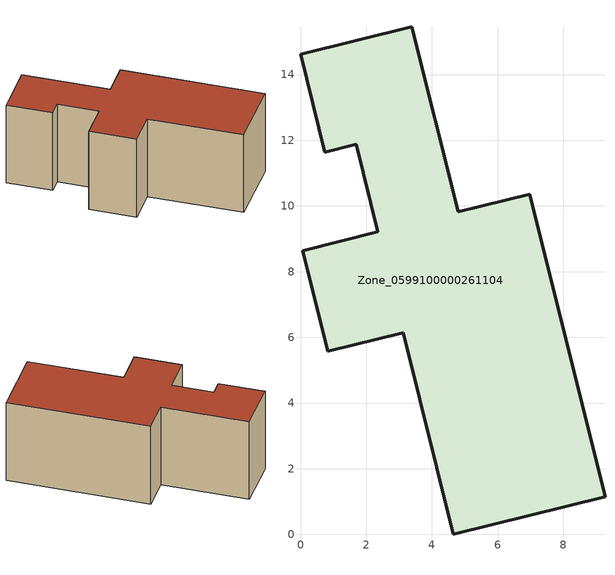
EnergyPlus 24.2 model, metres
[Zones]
Zone_0599100000261104
 floor ground (C_G): 6.98,10.36 9.27,1.15 4.65,0 3.12,6.14 0.83,5.57 0.07,8.64 2.35,9.21 1.69,11.88 0.74,11.64 0,14.62 3.39,15.46 4.8,9.82 z0
 wall outside (C_F): 0.83,5.57 3.12,6.14 4.65,0 9.27,1.15 6.98,10.36 4.8,9.82 3.39,15.46 0,14.62 0.74,11.64 1.69,11.88 2.35,9.21 0.07,8.64 0.83,5.57 z0:5.92
 roof outside (C_R): 2.35,9.21 0.07,8.64 0.83,5.57 3.12,6.14 4.65,0 9.27,1.15 6.98,10.36 4.8,9.82 3.39,15.46 0,14.62 0.74,11.64 1.69,11.88 z5.92
[BUILDING]
Pand.0599100000261104: North Axis=0; Terrain=City; Loads Convergence Tolerance Value=0.04; Temperature Convergence Tolerance Value=0.4; Solar Distribution=FullExterior; Maximum Number of Warmup Days=25; Minimum Number of Warmup Days=1
[Site:Location]
Rotterdam.The.Hague.AP_ZH_NLD Design_Conditions: Latitude=51.96; Longitude=4.45; Time Zone=1; Elevation=-4.5
[SITE:GROUNDTEMPERATURE:BUILDINGSURFACE]
18, 18, 18, 18, 18, 18, 18, 18, 18, 18, 18, 18
[MATERIAL] Thermal Absorptance=0.9; Solar Absorptance=0.7; Visible Absorptance=0.7
Name | Roughness | Thickness | Conductivity | Density | Specific Heat
G.TI.1965-1974 | MediumSmooth | 0.15 | 0.882353 | 540 | 1210
F.TI.1965-1974 | Rough | 0.3 | 0.697674 | 1920 | 840
R.TI.1965-1974 | MediumRough | 0.2 | 0.232558 | 1500 | 1000
[CONSTRUCTION]
C_G: G.TI.1965-1974
C_F: F.TI.1965-1974
C_R: R.TI.1965-1974
[ZONE]
Zone_0599100000261104: Type=1; Multiplier=1; Ceiling Height=Autocalculate; Volume=Autocalculate; Floor Area=autocalculate; Part of Total Floor Area=Yes
[ZONEINFILTRATION:DESIGNFLOWRATE]
Infil_Zone_0599100000261104: Zone or ZoneList or Space or SpaceList=Zone_0599100000261104; Schedule=AlwaysOn; Design Flow Rate Calculation Method=Flow/Area; Flow Rate per Floor Area=0.003; Constant Term Coefficient=1; Temperature Term Coefficient=0; Velocity Term Coefficient=0; Velocity Squared Term Coefficient=0
[HVACTEMPLATE:ZONE:IDEALLOADSAIRSYSTEM]
Zone_0599100000261104: Maximum Heating Supply Air Temperature=50; Minimum Cooling Supply Air Temperature=13; Maximum Heating Supply Air Humidity Ratio=0.0156; Minimum Cooling Supply Air Humidity Ratio=0.0077; Heating Limit=NoLimit; Cooling Limit=NoLimit; Dehumidification Control Type=ConstantSensibleHeatRatio; Cooling Sensible Heat Ratio=0.7; Dehumidification Setpoint=60; Humidification Control Type=None; Humidification Setpoint=30; Outdoor Air Method=None; Outdoor Air Flow Rate per Person=0.00944; Outdoor Air Flow Rate per Zone Floor Area=0; Outdoor Air Flow Rate per Zone=0; Demand Controlled Ventilation Type=None; Outdoor Air Economizer Type=NoEconomizer; Heat Recovery Type=None; Sensible Heat Recovery Effectiveness=0.7; Latent Heat Recovery Effectiveness=0.65
[ZONECONTROL:THERMOSTAT]
ThermostatControl_Zone_0599100000261104: Zone or ZoneList=Zone_0599100000261104; Control Type Schedule=DualSetpointControlType; Control 1=Thermostat_Zone_0599100000261104; Temperature Difference Between Cutout And Setpoint=0
[THERMOSTATSETPOINT:DUALSETPOINT]
Thermostat_Zone_0599100000261104: Heating Setpoint Temperature Schedule=HeatingSetpoint_Zone_0599100000261104; Cooling Setpoint Temperature Schedule=CoolingSetpoint_Zone_0599100000261104
[SCHEDULE:COMPACT]
HeatingSetpoint_Zone_0599100000261104: Through: 12/31, For: AllDays, Until: 24:00, 21
CoolingSetpoint_Zone_0599100000261104: Through: 12/31, For: AllDays, Until: 24:00, 24
DualSetpointControlType: Through: 12/31, For: AllDays, Until: 24:00, 4
AlwaysOn: Through: 12/31, For: AllDays, Until: 24:00, 1
